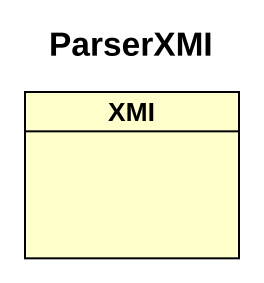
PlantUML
@startuml
title ParserXMI
hide circle
hide empty members
class XMI
@enduml
